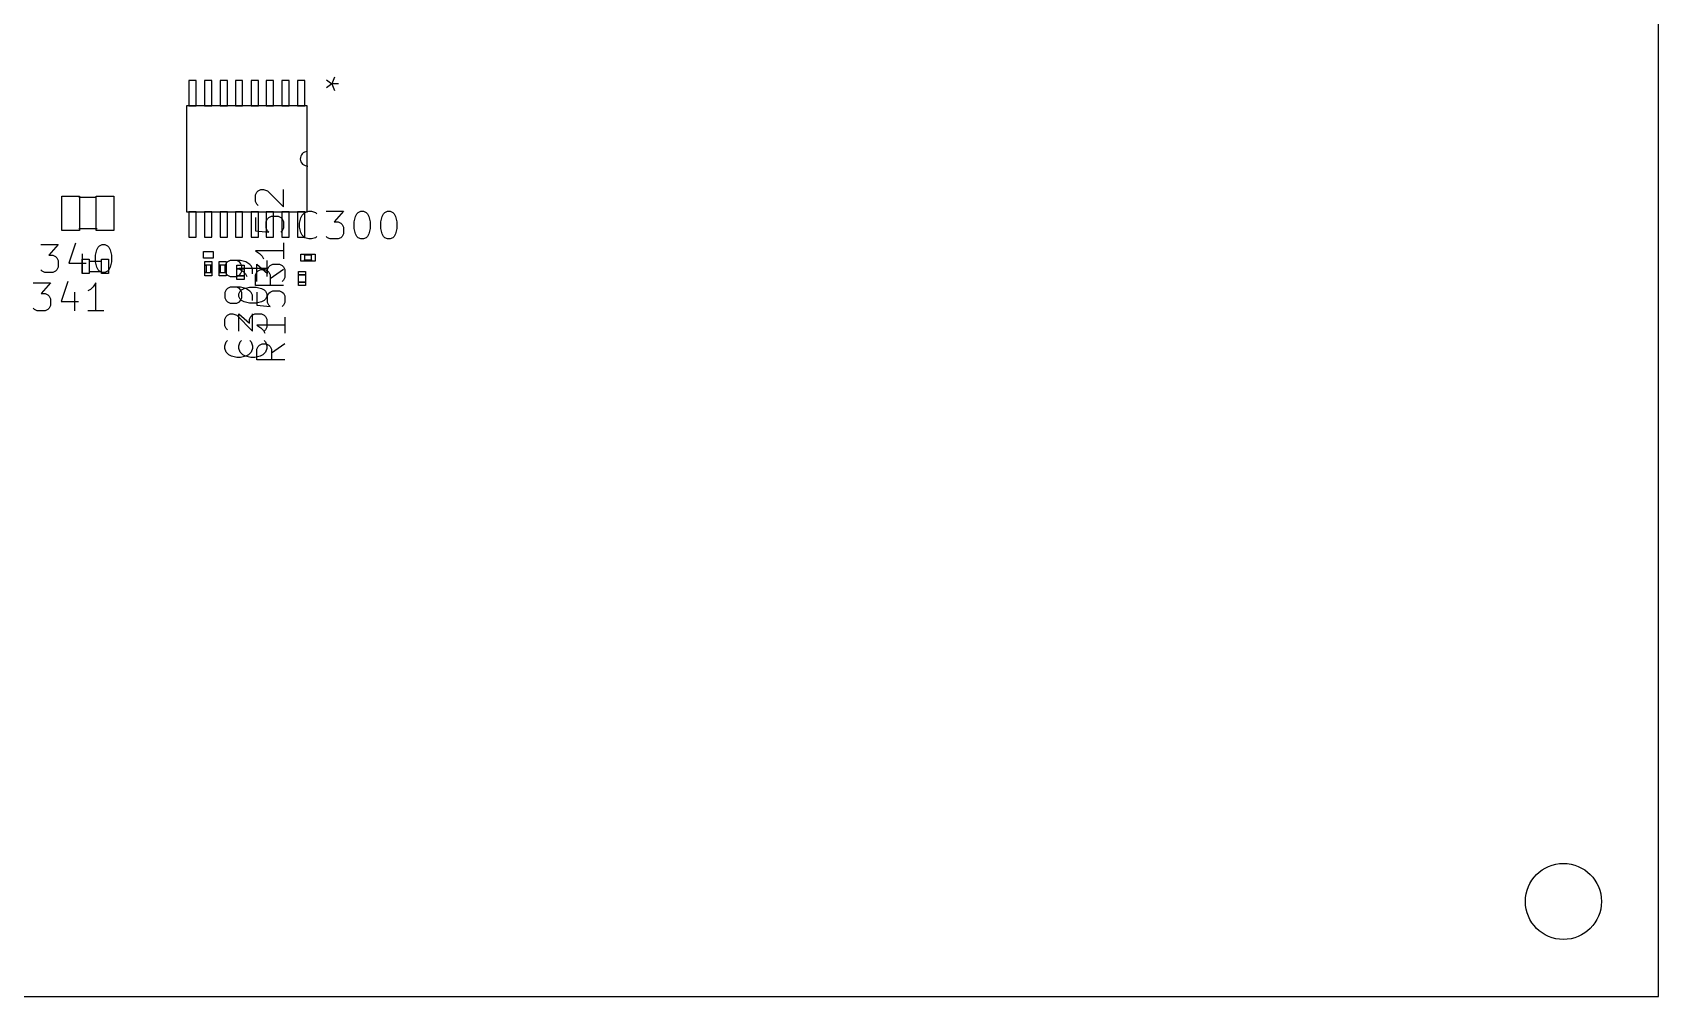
# Model space of a CAD drawing. Header units: millimetres. Extents: x -1 to 260, y -56 to 300.
# Drawn here: x 191.6 to 260, y 0 to 40.6 of the extents above; entities that cross this region are included whole.
import ezdxf

# ---------------------------------------------------------------- set-up
doc = ezdxf.new("R2010")
doc.units = ezdxf.units.MM
for name, color, linetype, true_color in [('Edge.Cuts', 254, 'CONTINUOUS', 0xd0d2cd), ('F.Fab', 9, 'CONTINUOUS', 0xafafaf), ('F.Silkscreen', 41, 'CONTINUOUS', 0xf2eda1)]:
    doc.layers.add(name, color=color, linetype=linetype, true_color=true_color)

msp = doc.modelspace()

# ---------------------------------------------------------------- linework, layer by layer
at = {"layer": 'Edge.Cuts', "linetype": 'CONTINUOUS'}
for p, q in [((260, 0), (260, 300)), ((0, 0), (260, 0))]:
    msp.add_line(p, q, dxfattribs=at)
at = {"layer": 'Edge.Cuts'}
msp.add_circle((256, 4), 1.599999, dxfattribs=at)
at = {"layer": 'F.Fab', "linetype": 'CONTINUOUS'}
for p, q in [((198.1616, 38.562), (198.1616, 37.4952)), ((198.4664, 38.562), (198.1616, 38.562)), ((198.4664, 37.4952), (198.4664, 38.562)), ((198.822, 38.562), (198.822, 37.4952)), ((199.1268, 38.562), (198.822, 38.562)), ((199.1268, 37.4952), (199.1268, 38.562)), ((199.4824, 38.562), (199.4824, 37.4952)), ((199.7872, 38.562), (199.4824, 38.562)), ((199.7872, 37.4952), (199.7872, 38.562)), ((200.1174, 38.562), (200.1174, 37.4952)), ((200.4222, 38.562), (200.1174, 38.562)), ((200.4222, 37.4952), (200.4222, 38.562)), ((200.7778, 38.562), (200.7778, 37.4952)), ((201.0826, 38.562), (200.7778, 38.562)), ((201.0826, 37.4952), (201.0826, 38.562)), ((201.4128, 38.562), (201.4128, 37.4952)), ((201.7176, 38.562), (201.4128, 38.562)), ((201.7176, 37.4952), (201.7176, 38.562)), ((202.0732, 38.562), (202.0732, 37.4952)), ((202.378, 38.562), (202.0732, 38.562)), ((202.378, 37.4952), (202.378, 38.562)), ((202.7336, 38.562), (202.7336, 37.4952)), ((203.0384, 38.562), (202.7336, 38.562)), ((203.0384, 37.4952), (203.0384, 38.562)), ((203.946832, 38.58323), (204.174223, 38.412688)), ((204.174223, 38.412688), (203.946832, 38.242145)), ((204.287918, 38.696926), (204.174223, 38.412688)), ((204.458461, 38.412688), (204.174223, 38.412688)), ((204.174223, 38.412688), (204.287918, 38.128449)), ((198.06, 37.4952), (198.06, 33.0248)), ((203.14, 37.4952), (198.06, 37.4952)), ((198.1616, 37.4952), (198.4664, 37.4952)), ((198.822, 37.4952), (199.1268, 37.4952)), ((199.4824, 37.4952), (199.7872, 37.4952)), ((200.1174, 37.4952), (200.4222, 37.4952)), ((200.7778, 37.4952), (201.0826, 37.4952)), ((201.4128, 37.4952), (201.7176, 37.4952)), ((202.0732, 37.4952), (202.378, 37.4952)), ((202.7336, 37.4952), (203.0384, 37.4952)), ((203.14, 35.5648), (203.14, 37.4952)), ((203.14, 33.0248), (203.14, 35.5648)), ((192.809384, 32.243543), (192.809384, 33.693643)), ((192.809384, 33.693643), (193.559484, 33.693643)), ((194.271084, 33.629743), (193.534084, 33.629743)), ((193.559484, 33.693643), (193.559484, 32.243543)), ((194.257184, 32.243543), (194.257184, 33.693643)), ((194.257184, 33.693643), (195.007284, 33.693643)), ((195.007284, 33.693643), (195.007284, 32.243543)), ((198.06, 33.0248), (203.14, 33.0248)), ((198.1616, 33.0248), (198.1616, 31.958)), ((198.4664, 33.0248), (198.1616, 33.0248)), ((198.4664, 31.958), (198.4664, 33.0248)), ((198.822, 33.0248), (198.822, 31.958)), ((199.1268, 33.0248), (198.822, 33.0248)), ((199.1268, 31.958), (199.1268, 33.0248)), ((199.4824, 33.0248), (199.4824, 31.958)), ((199.7872, 33.0248), (199.4824, 33.0248)), ((199.7872, 31.958), (199.7872, 33.0248)), ((200.1174, 33.0248), (200.1174, 31.958)), ((200.4222, 33.0248), (200.1174, 33.0248)), ((200.4222, 31.958), (200.4222, 33.0248)), ((200.7778, 33.0248), (200.7778, 31.958)), ((201.0826, 33.0248), (200.7778, 33.0248)), ((201.0826, 31.958), (201.0826, 33.0248)), ((201.4128, 33.0248), (201.4128, 31.958)), ((201.7176, 33.0248), (201.4128, 33.0248)), ((201.7176, 31.958), (201.7176, 33.0248)), ((202.0732, 33.0248), (202.0732, 31.958)), ((202.378, 33.0248), (202.0732, 33.0248)), ((202.378, 31.958), (202.378, 33.0248)), ((202.7336, 33.0248), (202.7336, 31.958)), ((203.0384, 33.0248), (202.7336, 33.0248)), ((203.0384, 31.958), (203.0384, 33.0248)), ((193.559484, 32.243543), (192.809384, 32.243543)), ((194.296084, 32.309743), (193.534084, 32.309743)), ((195.007284, 32.243543), (194.257184, 32.243543)), ((198.1616, 31.958), (198.4664, 31.958)), ((198.822, 31.958), (199.1268, 31.958)), ((199.4824, 31.958), (199.7872, 31.958)), ((200.1174, 31.958), (200.4222, 31.958)), ((200.7778, 31.958), (201.0826, 31.958)), ((201.4128, 31.958), (201.7176, 31.958)), ((202.0732, 31.958), (202.378, 31.958)), ((202.7336, 31.958), (203.0384, 31.958)), ((193.666968, 30.433171), (193.666968, 31.033071)), ((193.666968, 31.033071), (193.966968, 31.033071)), ((193.966968, 31.033071), (193.966968, 30.433171)), ((193.980768, 30.952271), (194.470768, 30.952271)), ((194.479768, 30.433171), (194.479768, 31.033071)), ((194.479768, 31.033071), (194.779768, 31.033071)), ((194.779768, 31.033071), (194.779768, 30.433171)), ((198.83, 30.78), (198.83, 30.93)), ((198.83, 30.93), (199.13, 30.93)), ((199.13, 30.93), (199.13, 30.78)), ((199.43, 30.78), (199.43, 30.93)), ((199.43, 30.93), (199.73, 30.93)), ((199.73, 30.93), (199.73, 30.78)), ((202.87, 30.95), (202.87, 31.25)), ((202.87, 31.25), (203.02, 31.25)), ((203.02, 30.95), (202.87, 30.95)), ((203.02, 31.25), (203.02, 30.95)), ((203.02, 31.2), (203.02, 31.25)), ((203.02, 31.25), (203.32, 31.25)), ((203.32, 31.2), (203.02, 31.2)), ((203.02, 30.95), (203.02, 31)), ((203.02, 31), (203.32, 31)), ((203.32, 30.95), (203.02, 30.95)), ((203.32, 31.25), (203.32, 31.2)), ((203.32, 30.95), (203.32, 31.25)), ((203.32, 31.25), (203.47, 31.25)), ((203.32, 31), (203.32, 30.95)), ((203.47, 30.95), (203.32, 30.95)), ((203.47, 31.25), (203.47, 30.95)), ((193.966968, 30.433171), (193.666968, 30.433171)), ((194.470768, 30.504271), (193.980768, 30.504271)), ((194.779768, 30.433171), (194.479768, 30.433171)), ((199.13, 30.78), (198.83, 30.78)), ((198.83, 30.48), (198.83, 30.78)), ((198.83, 30.78), (198.88, 30.78)), ((198.88, 30.48), (198.83, 30.48)), ((198.83, 30.33), (198.83, 30.48)), ((198.83, 30.48), (199.13, 30.48)), ((199.13, 30.33), (198.83, 30.33)), ((198.88, 30.78), (198.88, 30.48)), ((199.08, 30.48), (199.08, 30.78)), ((199.08, 30.78), (199.13, 30.78)), ((199.13, 30.48), (199.08, 30.48)), ((199.13, 30.78), (199.13, 30.48)), ((199.13, 30.48), (199.13, 30.33)), ((199.73, 30.78), (199.43, 30.78)), ((199.43, 30.48), (199.43, 30.78)), ((199.43, 30.78), (199.48, 30.78)), ((199.48, 30.48), (199.43, 30.48)), ((199.43, 30.33), (199.43, 30.48)), ((199.43, 30.48), (199.73, 30.48)), ((199.73, 30.33), (199.43, 30.33)), ((199.48, 30.78), (199.48, 30.48)), ((199.68, 30.48), (199.68, 30.78)), ((199.68, 30.78), (199.73, 30.78)), ((199.73, 30.48), (199.68, 30.48)), ((199.73, 30.78), (199.73, 30.48)), ((199.73, 30.48), (199.73, 30.33)), ((200.18, 30.63), (200.18, 30.78)), ((200.18, 30.78), (200.48, 30.78)), ((200.48, 30.63), (200.18, 30.63)), ((200.18, 30.18), (200.18, 30.33)), ((200.18, 30.33), (200.48, 30.33)), ((200.48, 30.18), (200.18, 30.18)), ((200.48, 30.78), (200.48, 30.63)), ((200.48, 30.33), (200.48, 30.18)), ((202.77, 30.37), (202.77, 30.52)), ((202.77, 30.52), (203.07, 30.52)), ((203.07, 30.37), (202.77, 30.37)), ((203.07, 30.52), (203.07, 30.37)), ((202.77, 29.92), (202.77, 30.07)), ((202.77, 30.07), (203.07, 30.07)), ((203.07, 29.92), (202.77, 29.92)), ((203.07, 30.07), (203.07, 29.92))]:
    msp.add_line(p, q, dxfattribs=at)
at = {"layer": 'F.Fab'}
msp.add_circle((256, 4), 1.599999, dxfattribs=at)
msp.add_arc((203.1527, 35.26), 0.305064, -267.61405597, -87.61405597, dxfattribs=at)
at = {"layer": 'F.Silkscreen', "linetype": 'CONTINUOUS'}
for p, q in [((203.946832, 38.58323), (204.174223, 38.412688)), ((204.174223, 38.412688), (203.946832, 38.242145)), ((204.287918, 38.696926), (204.174223, 38.412688)), ((204.458461, 38.412688), (204.174223, 38.412688)), ((204.174223, 38.412688), (204.287918, 38.128449)), ((198.06, 36.9364), (198.06, 33.5836)), ((203.14, 35.5648), (203.14, 36.9364)), ((203.14, 33.5836), (203.14, 35.5648)), ((200.959627, 33.736329), (201.015652, 33.84838)), ((200.959627, 33.456204), (200.959627, 33.736329)), ((201.015652, 33.84838), (201.071677, 33.904405)), ((201.071677, 33.904405), (201.183727, 33.96043)), ((201.183727, 33.96043), (201.295778, 33.96043)), ((201.295778, 33.96043), (201.463853, 33.904405)), ((201.463853, 33.904405), (202.136155, 33.232103)), ((202.136155, 33.232103), (202.136155, 33.96043)), ((201.015652, 33.344153), (200.959627, 33.456204)), ((201.071677, 33.288128), (201.015652, 33.344153)), ((202.876619, 32.780247), (202.932644, 32.892297)), ((202.932644, 32.892297), (203.044695, 33.004347)), ((203.044695, 33.004347), (203.21277, 33.060372)), ((203.21277, 33.060372), (203.32482, 33.060372)), ((203.32482, 33.060372), (203.492896, 33.004347)), ((203.492896, 33.004347), (203.548921, 32.948322)), ((203.941097, 33.060372), (204.669424, 33.060372)), ((204.669424, 33.060372), (204.277248, 32.612171)), ((205.17365, 32.836272), (205.229675, 32.948322)), ((205.229675, 32.948322), (205.285701, 33.004347)), ((205.285701, 33.004347), (205.397751, 33.060372)), ((205.397751, 33.060372), (205.509801, 33.060372)), ((205.509801, 33.060372), (205.621851, 33.004347)), ((205.621851, 33.004347), (205.677877, 32.948322)), ((205.677877, 32.948322), (205.733902, 32.836272)), ((206.294153, 32.836272), (206.350178, 32.948322)), ((206.350178, 32.948322), (206.406204, 33.004347)), ((206.406204, 33.004347), (206.518254, 33.060372)), ((206.518254, 33.060372), (206.630304, 33.060372)), ((206.630304, 33.060372), (206.742354, 33.004347)), ((206.742354, 33.004347), (206.79838, 32.948322)), ((206.79838, 32.948322), (206.854405, 32.836272)), ((200.959627, 32.783902), (200.959627, 32.22365)), ((200.959627, 32.22365), (201.519878, 32.167625)), ((201.407828, 32.615826), (201.463853, 32.727877)), ((201.407828, 32.335701), (201.407828, 32.615826)), ((201.463853, 32.22365), (201.407828, 32.335701)), ((201.463853, 32.727877), (201.519878, 32.783902)), ((201.519878, 32.167625), (201.463853, 32.22365)), ((201.519878, 32.783902), (201.631928, 32.839927)), ((201.631928, 32.839927), (201.912054, 32.839927)), ((201.912054, 32.839927), (202.024104, 32.783902)), ((202.024104, 32.783902), (202.08013, 32.727877)), ((202.08013, 32.22365), (202.024104, 32.167625)), ((202.08013, 32.727877), (202.136155, 32.615826)), ((202.136155, 32.335701), (202.08013, 32.22365)), ((202.136155, 32.615826), (202.136155, 32.335701)), ((202.820594, 32.556146), (202.876619, 32.780247)), ((202.820594, 32.388071), (202.820594, 32.556146)), ((202.876619, 32.16397), (202.820594, 32.388071)), ((202.932644, 32.05192), (202.876619, 32.16397)), ((204.277248, 32.612171), (204.445323, 32.612171)), ((204.445323, 32.612171), (204.557374, 32.556146)), ((204.557374, 32.556146), (204.613399, 32.500121)), ((204.613399, 32.500121), (204.669424, 32.388071)), ((204.669424, 32.388071), (204.669424, 32.107945)), ((205.117625, 32.612171), (205.17365, 32.836272)), ((205.117625, 32.332046), (205.117625, 32.612171)), ((205.17365, 32.107945), (205.117625, 32.332046)), ((205.733902, 32.836272), (205.789927, 32.612171)), ((205.789927, 32.332046), (205.733902, 32.107945)), ((205.789927, 32.612171), (205.789927, 32.332046)), ((206.238128, 32.612171), (206.294153, 32.836272)), ((206.238128, 32.332046), (206.238128, 32.612171)), ((206.294153, 32.107945), (206.238128, 32.332046)), ((206.854405, 32.836272), (206.91043, 32.612171)), ((206.91043, 32.332046), (206.854405, 32.107945)), ((206.91043, 32.612171), (206.91043, 32.332046)), ((191.930156, 31.648578), (192.658483, 31.648578)), ((192.658483, 31.648578), (192.266307, 31.200377)), ((193.38681, 31.704604), (193.106684, 30.864226)), ((194.283212, 31.424478), (194.339237, 31.536528)), ((194.339237, 31.536528), (194.395263, 31.592553)), ((194.395263, 31.592553), (194.507313, 31.648578)), ((194.507313, 31.648578), (194.619363, 31.648578)), ((194.619363, 31.648578), (194.731413, 31.592553)), ((194.731413, 31.592553), (194.787439, 31.536528)), ((194.787439, 31.536528), (194.843464, 31.424478)), ((202.136155, 31.719424), (202.136155, 31.047122)), ((203.044695, 31.93987), (202.932644, 32.05192)), ((203.21277, 31.883844), (203.044695, 31.93987)), ((203.32482, 31.883844), (203.21277, 31.883844)), ((203.492896, 31.93987), (203.32482, 31.883844)), ((203.548921, 31.995895), (203.492896, 31.93987)), ((203.997122, 31.93987), (203.941097, 31.995895)), ((204.109172, 31.883844), (203.997122, 31.93987)), ((204.445323, 31.883844), (204.109172, 31.883844)), ((204.557374, 31.93987), (204.445323, 31.883844)), ((204.613399, 31.995895), (204.557374, 31.93987)), ((204.669424, 32.107945), (204.613399, 31.995895)), ((205.229675, 31.995895), (205.17365, 32.107945)), ((205.285701, 31.93987), (205.229675, 31.995895)), ((205.397751, 31.883844), (205.285701, 31.93987)), ((205.509801, 31.883844), (205.397751, 31.883844)), ((205.621851, 31.93987), (205.509801, 31.883844)), ((205.677877, 31.995895), (205.621851, 31.93987)), ((205.733902, 32.107945), (205.677877, 31.995895)), ((206.350178, 31.995895), (206.294153, 32.107945)), ((206.406204, 31.93987), (206.350178, 31.995895)), ((206.518254, 31.883844), (206.406204, 31.93987)), ((206.630304, 31.883844), (206.518254, 31.883844)), ((206.742354, 31.93987), (206.630304, 31.883844)), ((206.79838, 31.995895), (206.742354, 31.93987)), ((206.854405, 32.107945), (206.79838, 31.995895)), ((192.266307, 31.200377), (192.434382, 31.200377)), ((192.434382, 31.200377), (192.546433, 31.144352)), ((192.546433, 31.144352), (192.602458, 31.088327)), ((192.602458, 31.088327), (192.658483, 30.976277)), ((192.658483, 30.976277), (192.658483, 30.696151)), ((193.106684, 30.864226), (193.835011, 30.864226)), ((193.666936, 31.256402), (193.666936, 30.47205)), ((194.227187, 31.200377), (194.283212, 31.424478)), ((194.227187, 30.920252), (194.227187, 31.200377)), ((194.283212, 30.696151), (194.227187, 30.920252)), ((194.843464, 31.424478), (194.899489, 31.200377)), ((194.899489, 30.920252), (194.843464, 30.696151)), ((194.899489, 31.200377), (194.899489, 30.920252)), ((198.7718, 31.0817), (198.7718, 31.3611)), ((198.7718, 31.3611), (199.1782, 31.3611)), ((199.1782, 31.0817), (198.7718, 31.0817)), ((199.1782, 31.3611), (199.1782, 31.0817)), ((199.722189, 30.867355), (199.666164, 30.755304)), ((199.778214, 30.92338), (199.722189, 30.867355)), ((199.890264, 30.979405), (199.778214, 30.92338)), ((200.338465, 30.979405), (199.890264, 30.979405)), ((200.28244, 30.92338), (200.17039, 30.979405)), ((200.338465, 30.867355), (200.28244, 30.92338)), ((200.562566, 30.92338), (200.338465, 30.979405)), ((200.394491, 30.755304), (200.338465, 30.867355)), ((200.730641, 30.811329), (200.562566, 30.92338)), ((200.786667, 30.755304), (200.730641, 30.811329)), ((202.136155, 31.383273), (200.959627, 31.383273)), ((200.959627, 31.383273), (201.127702, 31.271223)), ((201.016164, 30.101078), (201.016164, 30.829405)), ((201.016164, 30.829405), (201.464365, 30.437229)), ((201.127702, 31.271223), (201.239752, 31.159172)), ((201.239752, 31.159172), (201.295778, 31.047122)), ((201.442692, 30.979405), (201.442692, 30.307103)), ((201.576415, 30.77338), (201.688465, 30.829405)), ((201.688465, 30.829405), (201.968591, 30.829405)), ((201.968591, 30.829405), (202.080641, 30.77338)), ((191.986181, 30.528076), (191.930156, 30.584101)), ((192.098231, 30.47205), (191.986181, 30.528076)), ((192.434382, 30.47205), (192.098231, 30.47205)), ((192.546433, 30.528076), (192.434382, 30.47205)), ((192.602458, 30.584101), (192.546433, 30.528076)), ((192.658483, 30.696151), (192.602458, 30.584101)), ((194.339237, 30.584101), (194.283212, 30.696151)), ((194.395263, 30.528076), (194.339237, 30.584101)), ((194.507313, 30.47205), (194.395263, 30.528076)), ((194.619363, 30.47205), (194.507313, 30.47205)), ((194.731413, 30.528076), (194.619363, 30.47205)), ((194.787439, 30.584101), (194.731413, 30.528076)), ((194.843464, 30.696151), (194.787439, 30.584101)), ((199.666164, 30.755304), (199.666164, 30.531204)), ((199.666164, 30.531204), (199.722189, 30.419153)), ((199.722189, 30.419153), (199.778214, 30.363128)), ((199.778214, 30.363128), (199.890264, 30.307103)), ((199.890264, 30.307103), (200.17039, 30.307103)), ((200.17039, 30.307103), (200.28244, 30.363128)), ((200.18, 30.33), (200.18, 30.63)), ((200.18, 30.63), (200.48, 30.63)), ((200.48, 30.33), (200.18, 30.33)), ((201.442692, 30.643254), (200.266164, 30.643254)), ((200.266164, 30.643254), (200.434239, 30.531204)), ((200.28244, 30.363128), (200.338465, 30.419153)), ((200.338465, 30.419153), (200.394491, 30.531204)), ((200.394491, 30.531204), (200.394491, 30.755304)), ((200.434239, 30.531204), (200.546289, 30.419153)), ((200.48, 30.63), (200.48, 30.33)), ((200.546289, 30.419153), (200.602315, 30.307103)), ((200.842692, 30.643254), (200.786667, 30.755304)), ((200.842692, 30.419153), (200.842692, 30.643254)), ((200.959627, 30.37482), (201.015652, 30.486871)), ((200.959627, 29.926619), (200.959627, 30.37482)), ((201.015652, 30.486871), (201.071677, 30.542896)), ((201.071677, 30.542896), (201.183727, 30.598921)), ((201.183727, 30.598921), (201.351803, 30.598921)), ((201.351803, 30.598921), (201.463853, 30.542896)), ((201.463853, 30.542896), (201.519878, 30.486871)), ((201.464365, 30.605304), (201.52039, 30.717355)), ((201.464365, 30.437229), (201.464365, 30.605304)), ((201.519878, 30.486871), (201.575903, 30.37482)), ((201.52039, 30.717355), (201.576415, 30.77338)), ((202.136155, 30.598921), (201.575903, 30.206745)), ((201.575903, 30.37482), (201.575903, 29.926619)), ((202.080641, 30.77338), (202.136667, 30.717355)), ((202.136667, 30.157103), (202.080641, 30.101078)), ((202.136667, 30.717355), (202.192692, 30.605304)), ((202.192692, 30.269153), (202.136667, 30.157103)), ((202.192692, 30.605304), (202.192692, 30.269153)), ((202.77, 30.07), (202.77, 30.37)), ((202.77, 30.37), (203.07, 30.37)), ((203.07, 30.37), (203.07, 30.07)), ((191.60584, 30.042106), (192.334167, 30.042106)), ((192.334167, 30.042106), (191.941991, 29.593905)), ((191.941991, 29.593905), (192.110066, 29.593905)), ((192.110066, 29.593905), (192.222117, 29.53788)), ((192.222117, 29.53788), (192.278142, 29.481855)), ((192.278142, 29.481855), (192.334167, 29.369805)), ((193.062494, 30.098132), (192.782368, 29.257754)), ((193.34262, 29.64993), (193.34262, 28.865578)), ((194.014921, 29.761981), (193.902871, 29.705956)), ((194.126972, 29.874031), (194.014921, 29.761981)), ((194.239022, 30.042106), (194.126972, 29.874031)), ((194.239022, 28.865578), (194.239022, 30.042106)), ((199.722189, 29.746852), (199.666164, 29.634801)), ((199.666164, 29.634801), (199.666164, 29.410701)), ((199.778214, 29.802877), (199.722189, 29.746852)), ((199.890264, 29.858902), (199.778214, 29.802877)), ((200.338465, 29.858902), (199.890264, 29.858902)), ((200.28244, 29.802877), (200.17039, 29.858902)), ((200.266164, 29.578776), (200.322189, 29.690826)), ((200.266164, 29.466726), (200.266164, 29.578776)), ((200.322189, 29.354676), (200.266164, 29.466726)), ((200.338465, 29.746852), (200.28244, 29.802877)), ((200.322189, 29.690826), (200.378214, 29.746852)), ((200.562566, 29.802877), (200.338465, 29.858902)), ((200.394491, 29.634801), (200.338465, 29.746852)), ((200.378214, 29.746852), (200.490264, 29.802877)), ((200.394491, 29.410701), (200.394491, 29.634801)), ((200.490264, 29.802877), (200.714365, 29.858902)), ((200.730641, 29.690826), (200.562566, 29.802877)), ((200.714365, 29.858902), (200.994491, 29.858902)), ((200.786667, 29.634801), (200.730641, 29.690826)), ((200.842692, 29.522751), (200.786667, 29.634801)), ((200.842692, 29.29865), (200.842692, 29.522751)), ((202.136155, 29.926619), (200.959627, 29.926619)), ((200.994491, 29.858902), (201.218591, 29.802877)), ((201.016164, 29.652877), (201.016164, 29.092625)), ((201.218591, 29.802877), (201.330641, 29.746852)), ((201.330641, 29.746852), (201.386667, 29.690826)), ((201.386667, 29.690826), (201.442692, 29.578776)), ((201.442692, 29.466726), (201.386667, 29.354676)), ((201.442692, 29.578776), (201.442692, 29.466726)), ((201.464365, 29.484801), (201.52039, 29.596852)), ((201.464365, 29.204676), (201.464365, 29.484801)), ((201.52039, 29.596852), (201.576415, 29.652877)), ((201.576415, 29.652877), (201.688465, 29.708902)), ((201.688465, 29.708902), (201.968591, 29.708902)), ((201.968591, 29.708902), (202.080641, 29.652877)), ((202.080641, 29.652877), (202.136667, 29.596852)), ((202.136667, 29.596852), (202.192692, 29.484801)), ((202.192692, 29.484801), (202.192692, 29.204676)), ((203.07, 30.07), (202.77, 30.07)), ((191.661865, 28.921604), (191.60584, 28.977629)), ((191.773915, 28.865578), (191.661865, 28.921604)), ((192.110066, 28.865578), (191.773915, 28.865578)), ((192.222117, 28.921604), (192.110066, 28.865578)), ((192.278142, 28.977629), (192.222117, 28.921604)), ((192.334167, 29.089679), (192.278142, 28.977629)), ((192.334167, 29.369805), (192.334167, 29.089679)), ((192.782368, 29.257754), (193.510695, 29.257754)), ((194.575173, 28.865578), (193.902871, 28.865578)), ((199.666164, 29.410701), (199.722189, 29.29865)), ((199.722189, 29.29865), (199.778214, 29.242625)), ((199.778214, 29.242625), (199.890264, 29.1866)), ((199.778214, 28.682374), (199.890264, 28.738399)), ((199.890264, 29.1866), (200.17039, 29.1866)), ((199.890264, 28.738399), (200.002315, 28.738399)), ((200.002315, 28.738399), (200.17039, 28.682374)), ((200.17039, 29.1866), (200.28244, 29.242625)), ((200.266164, 28.010072), (200.266164, 28.738399)), ((200.266164, 28.738399), (200.714365, 28.346223)), ((200.28244, 29.242625), (200.338465, 29.29865)), ((200.378214, 29.29865), (200.322189, 29.354676)), ((200.338465, 29.29865), (200.394491, 29.410701)), ((200.490264, 29.242625), (200.378214, 29.29865)), ((200.714365, 29.1866), (200.490264, 29.242625)), ((200.994491, 29.1866), (200.714365, 29.1866)), ((200.826415, 28.682374), (200.938465, 28.738399)), ((200.842692, 28.010072), (200.842692, 28.738399)), ((200.938465, 28.738399), (201.218591, 28.738399)), ((201.218591, 29.242625), (200.994491, 29.1866)), ((201.016164, 29.092625), (201.576415, 29.0366)), ((201.330641, 29.29865), (201.218591, 29.242625)), ((201.218591, 28.738399), (201.330641, 28.682374)), ((201.386667, 29.354676), (201.330641, 29.29865)), ((201.52039, 29.092625), (201.464365, 29.204676)), ((201.576415, 29.0366), (201.52039, 29.092625)), ((202.136667, 29.092625), (202.080641, 29.0366)), ((202.192692, 29.204676), (202.136667, 29.092625)), ((199.666164, 28.514298), (199.722189, 28.626349)), ((199.666164, 28.234173), (199.666164, 28.514298)), ((199.722189, 28.122122), (199.666164, 28.234173)), ((199.722189, 28.626349), (199.778214, 28.682374)), ((199.778214, 28.066097), (199.722189, 28.122122)), ((200.17039, 28.682374), (200.842692, 28.010072)), ((200.714365, 28.514298), (200.77039, 28.626349)), ((200.714365, 28.346223), (200.714365, 28.514298)), ((200.77039, 28.626349), (200.826415, 28.682374)), ((202.192692, 28.252248), (201.016164, 28.252248)), ((201.016164, 28.252248), (201.184239, 28.140198)), ((201.184239, 28.140198), (201.296289, 28.028147)), ((201.330641, 28.682374), (201.386667, 28.626349)), ((201.386667, 28.066097), (201.330641, 28.010072)), ((201.386667, 28.626349), (201.442692, 28.514298)), ((201.442692, 28.178147), (201.386667, 28.066097)), ((201.442692, 28.514298), (201.442692, 28.178147)), ((202.192692, 28.588399), (202.192692, 27.916097)), ((199.666164, 27.393795), (199.722189, 27.561871)), ((199.666164, 27.281745), (199.666164, 27.393795)), ((199.722189, 27.561871), (199.778214, 27.617896)), ((200.266164, 27.393795), (200.322189, 27.561871)), ((200.266164, 27.281745), (200.266164, 27.393795)), ((200.322189, 27.561871), (200.378214, 27.617896)), ((200.730641, 27.617896), (200.786667, 27.561871)), ((200.786667, 27.561871), (200.842692, 27.393795)), ((200.842692, 27.393795), (200.842692, 27.281745)), ((201.072189, 27.355846), (201.128214, 27.411871)), ((201.128214, 27.411871), (201.240264, 27.467896)), ((201.240264, 27.467896), (201.40834, 27.467896)), ((201.296289, 28.028147), (201.352315, 27.916097)), ((201.330641, 27.617896), (201.386667, 27.561871)), ((201.386667, 27.561871), (201.442692, 27.393795)), ((201.40834, 27.467896), (201.52039, 27.411871)), ((201.442692, 27.393795), (201.442692, 27.281745)), ((201.52039, 27.411871), (201.576415, 27.355846)), ((202.192692, 27.467896), (201.63244, 27.07572)), ((199.722189, 27.11367), (199.666164, 27.281745)), ((199.834239, 27.001619), (199.722189, 27.11367)), ((199.946289, 26.945594), (199.834239, 27.001619)), ((200.17039, 26.889569), (199.946289, 26.945594)), ((200.338465, 26.889569), (200.17039, 26.889569)), ((200.322189, 27.11367), (200.266164, 27.281745)), ((200.434239, 27.001619), (200.322189, 27.11367)), ((200.562566, 26.945594), (200.338465, 26.889569)), ((200.546289, 26.945594), (200.434239, 27.001619)), ((200.77039, 26.889569), (200.546289, 26.945594)), ((200.674616, 27.001619), (200.562566, 26.945594)), ((200.786667, 27.11367), (200.674616, 27.001619)), ((200.938465, 26.889569), (200.77039, 26.889569)), ((200.842692, 27.281745), (200.786667, 27.11367)), ((201.162566, 26.945594), (200.938465, 26.889569)), ((201.016164, 27.243795), (201.072189, 27.355846)), ((201.016164, 26.795594), (201.016164, 27.243795)), ((202.192692, 26.795594), (201.016164, 26.795594)), ((201.274616, 27.001619), (201.162566, 26.945594)), ((201.386667, 27.11367), (201.274616, 27.001619)), ((201.442692, 27.281745), (201.386667, 27.11367)), ((201.576415, 27.355846), (201.63244, 27.243795)), ((201.63244, 27.243795), (201.63244, 26.795594))]:
    msp.add_line(p, q, dxfattribs=at)
at = {"layer": 'F.Silkscreen'}
msp.add_circle((256, 4), 1.599999, dxfattribs=at)
msp.add_arc((203.1527, 35.26), 0.305064, -267.61405597, -87.61405597, dxfattribs=at)

doc.saveas('drawing.dxf')
